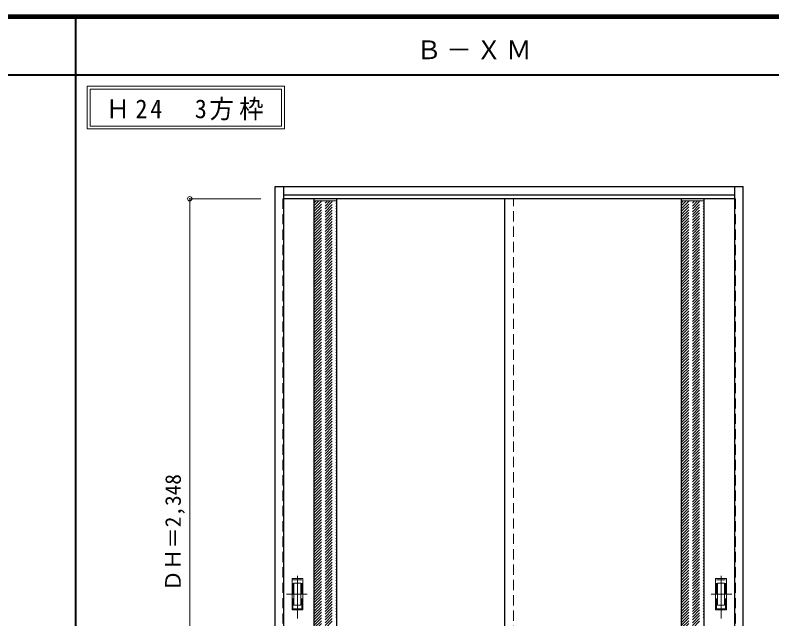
# Model space of a CAD drawing. Units: millimetres, scale not verified. Extents: x -6000 to 5700, y -4307 to 4260.
# Drawn here: x -2909 to -250, y 2052 to 4175 of the extents above; entities that cross this region are included whole.
import ezdxf
from ezdxf.enums import TextEntityAlignment as Align

# ---------------------------------------------------------------- set-up
doc = ezdxf.new("R2010")
doc.units = ezdxf.units.MM
doc.header["$LTSCALE"] = 30
doc.header["$PDMODE"] = 32
doc.header["$PDSIZE"] = 15
doc.linetypes.add('CHAIN1', pattern=[8, 5, -1, 1, -1])
doc.linetypes.add('DASHED1', pattern=[1.8, 1.2, -0.6])
for name, color, linetype, lineweight in [('0-2_扉', 4, 'DASHED1', 9), ('0-3_仕上げ', 3, 'Continuous', 25), ('0-4_枠', 3, 'Continuous', 25), ('0-6_引手', 7, 'Continuous', 18), ('0-A_文字', 7, 'Continuous', 18), ('0-B_寸法', 4, 'Continuous', 9), ('0-C_ハッチ', 4, 'DASHED1', 9), ('F-1_枠', 6, 'Continuous', 40)]:
    doc.layers.add(name, color=color, linetype=linetype, lineweight=lineweight)
doc.styles.add('ＭＳ ゴシック', font='')
doc.styles.get('ＭＳ ゴシック').set_extended_font_data('MS Gothic')

msp = doc.modelspace()

# ---------------------------------------------------------------- linework, layer by layer
at = {"layer": '0-2_扉'}
for p, q in [((-1965, 3529.5), (-1968, 3529.5)), ((-1158, 1181.5), (-1158, 3529.5)), ((-381, 3529.5), (-378, 3529.5))]:
    msp.add_line(p, q, dxfattribs=at)
at = {"layer": '0-2_扉', "color": 3, "linetype": 'Continuous', "lineweight": 25}
for p, q in [((-381, 3529.5), (-1965, 3529.5)), ((-1188, 1181.5), (-1188, 3529.5))]:
    msp.add_line(p, q, dxfattribs=at)
at = {"layer": '0-2_扉'}
for points in [[(-1968, 3529.5), (-1968, 1181.5), (-1965, 1181.5)], [(-378, 3529.5), (-378, 1181.5), (-381, 1181.5)]]:
    msp.add_lwpolyline(points, dxfattribs=at)
at = {"layer": '0-3_仕上げ'}
for p, q in [((-1858, 1181.5), (-1858, 3529.5)), ((-1778, 1181.5), (-1778, 3529.5)), ((-568, 1181.5), (-568, 3529.5)), ((-488, 1181.5), (-488, 3529.5))]:
    msp.add_line(p, q, dxfattribs=at)
at = {"layer": '0-3_仕上げ', "color": 7, "lineweight": 18}
for p, q in [((-1778, 3521.5), (-1858, 3521.5)), ((-568, 3521.5), (-488, 3521.5))]:
    msp.add_line(p, q, dxfattribs=at)
at = {"layer": '0-4_枠'}
for p, q in [((-1995, 3573), (-351, 3573)), ((-1995, 1173), (-1995, 3573)), ((-1965, 1173), (-1965, 3573)), ((-381, 1182.04), (-381, 3573)), ((-351, 1173), (-351, 3573)), ((-1965, 3543), (-381, 3543))]:
    msp.add_line(p, q, dxfattribs=at)
at = {"layer": '0-6_引手', "linetype": 'CHAIN1'}
for p, q in [((-1917, 2053.77), (-1917, 2224.62)), ((-429, 2053.77), (-429, 2224.62)), ((-1955.07, 2139), (-1882.56, 2139)), ((-390.93, 2139), (-463.44, 2139))]:
    msp.add_line(p, q, dxfattribs=at)
at = {"layer": '0-6_引手'}
for p, q in [((-1936, 2194), (-1898, 2194)), ((-1936, 2084), (-1936, 2194)), ((-1898, 2084), (-1898, 2194)), ((-410, 2194), (-448, 2194)), ((-448, 2084), (-448, 2194)), ((-410, 2084), (-410, 2194)), ((-1929.5, 2178), (-1904.5, 2178)), ((-1929.5, 2100), (-1929.5, 2178)), ((-1904.5, 2100), (-1904.5, 2178)), ((-416.5, 2178), (-441.5, 2178)), ((-441.5, 2100), (-441.5, 2178)), ((-416.5, 2100), (-416.5, 2178)), ((-1929.5, 2100), (-1904.5, 2100)), ((-416.5, 2100), (-441.5, 2100)), ((-1936, 2084), (-1898, 2084)), ((-410, 2084), (-448, 2084))]:
    msp.add_line(p, q, dxfattribs=at)
at = {"layer": '0-6_引手', "linetype": 'DASHED1'}
for p, q in [((-1901, 2088), (-1901, 2190)), ((-445, 2088), (-445, 2190)), ((-1933, 2088), (-1901, 2088)), ((-413, 2088), (-445, 2088))]:
    msp.add_line(p, q, dxfattribs=at)
for points in [[(-1933, 2088), (-1933, 2190), (-1901, 2190)], [(-413, 2088), (-413, 2190), (-445, 2190)]]:
    msp.add_lwpolyline(points, dxfattribs=at)
at = {"layer": '0-A_文字'}
for p, q in [((-2655, 3925), (-2655, 3775)), ((-2645, 3915), (-2645, 3785)), ((-2645, 3915), (-1972.38, 3915)), ((-1972.38, 3915), (-1972.38, 3785)), ((-2655, 3775), (-1962.38, 3775)), ((-2645, 3785), (-1972.38, 3785))]:
    msp.add_line(p, q, dxfattribs=at)
msp.add_lwpolyline([(-2655, 3925), (-1962.38, 3925), (-1962.38, 3775)], dxfattribs=at)
at = {"layer": '0-B_寸法'}
for q in [(-2295, 1181.5), (-2045, 3529.5)]:
    msp.add_line((-2295, 3529.5), q, dxfattribs=at)
at = {"layer": '0-B_寸法', "color": 7}
msp.add_point((-2295, 3529.5), dxfattribs=at)
at = {"layer": '0-C_ハッチ'}
for p, q in [((-1858, 3445.67), (-1782.17, 3521.5)), ((-1858, 3455.57), (-1792.07, 3521.5)), ((-1858, 3465.47), (-1801.97, 3521.5)), ((-1858, 3475.37), (-1811.87, 3521.5)), ((-1858, 3485.27), (-1821.77, 3521.5)), ((-1858, 3495.17), (-1831.67, 3521.5)), ((-1858, 3505.07), (-1841.57, 3521.5)), ((-1858, 3514.97), (-1851.47, 3521.5)), ((-1858, 3435.77), (-1778, 3515.77)), ((-568, 3445.67), (-492.17, 3521.5)), ((-568, 3455.57), (-502.07, 3521.5)), ((-568, 3465.47), (-511.97, 3521.5)), ((-568, 3475.37), (-521.87, 3521.5)), ((-568, 3485.27), (-531.77, 3521.5)), ((-568, 3495.17), (-541.67, 3521.5)), ((-568, 3505.07), (-551.57, 3521.5)), ((-568, 3514.97), (-561.47, 3521.5)), ((-568, 3435.77), (-488, 3515.77)), ((-1858, 3425.87), (-1778, 3505.87)), ((-1858, 3415.98), (-1778, 3495.98)), ((-1858, 3406.08), (-1778, 3486.08)), ((-568, 3425.87), (-488, 3505.87)), ((-568, 3415.98), (-488, 3495.98)), ((-568, 3406.08), (-488, 3486.08)), ((-1858, 3396.18), (-1778, 3476.18)), ((-1858, 3386.28), (-1778, 3466.28)), ((-1858, 3376.38), (-1778, 3456.38)), ((-568, 3396.18), (-488, 3476.18)), ((-568, 3386.28), (-488, 3466.28)), ((-568, 3376.38), (-488, 3456.38)), ((-1858, 3366.48), (-1778, 3446.48)), ((-1858, 3356.58), (-1778, 3436.58)), ((-568, 3366.48), (-488, 3446.48)), ((-568, 3356.58), (-488, 3436.58)), ((-1858, 3346.68), (-1778, 3426.68)), ((-1858, 3336.78), (-1778, 3416.78)), ((-1858, 3326.88), (-1778, 3406.88)), ((-568, 3346.68), (-488, 3426.68)), ((-568, 3336.78), (-488, 3416.78)), ((-568, 3326.88), (-488, 3406.88)), ((-1858, 3316.98), (-1778, 3396.98)), ((-1858, 3307.08), (-1778, 3387.08)), ((-1858, 3297.18), (-1778, 3377.18)), ((-568, 3316.98), (-488, 3396.98)), ((-568, 3307.08), (-488, 3387.08)), ((-568, 3297.18), (-488, 3377.18)), ((-1858, 3287.28), (-1778, 3367.28)), ((-1858, 3277.38), (-1778, 3357.38)), ((-568, 3287.28), (-488, 3367.28)), ((-568, 3277.38), (-488, 3357.38)), ((-1858, 3267.48), (-1778, 3347.48)), ((-1858, 3257.58), (-1778, 3337.58)), ((-1858, 3247.68), (-1778, 3327.68)), ((-568, 3267.48), (-488, 3347.48)), ((-568, 3257.58), (-488, 3337.58)), ((-568, 3247.68), (-488, 3327.68)), ((-1858, 3237.78), (-1778, 3317.78)), ((-1858, 3227.88), (-1778, 3307.88)), ((-1858, 3217.99), (-1778, 3297.99)), ((-568, 3237.78), (-488, 3317.78)), ((-568, 3227.88), (-488, 3307.88)), ((-568, 3217.99), (-488, 3297.99)), ((-1858, 3208.09), (-1778, 3288.09)), ((-1858, 3198.19), (-1778, 3278.19)), ((-568, 3208.09), (-488, 3288.09)), ((-568, 3198.19), (-488, 3278.19)), ((-1858, 3188.29), (-1778, 3268.29)), ((-1858, 3178.39), (-1778, 3258.39)), ((-1858, 3168.49), (-1778, 3248.49)), ((-568, 3188.29), (-488, 3268.29)), ((-568, 3178.39), (-488, 3258.39)), ((-568, 3168.49), (-488, 3248.49)), ((-1858, 3158.59), (-1778, 3238.59)), ((-1858, 3148.69), (-1778, 3228.69)), ((-1858, 3138.79), (-1778, 3218.79)), ((-568, 3158.59), (-488, 3238.59)), ((-568, 3148.69), (-488, 3228.69)), ((-568, 3138.79), (-488, 3218.79)), ((-1858, 3128.89), (-1778, 3208.89)), ((-1858, 3118.99), (-1778, 3198.99)), ((-568, 3128.89), (-488, 3208.89)), ((-568, 3118.99), (-488, 3198.99)), ((-1858, 3109.09), (-1778, 3189.09)), ((-1858, 3099.19), (-1778, 3179.19)), ((-1858, 3089.29), (-1778, 3169.29)), ((-568, 3109.09), (-488, 3189.09)), ((-568, 3099.19), (-488, 3179.19)), ((-568, 3089.29), (-488, 3169.29)), ((-1858, 3079.39), (-1778, 3159.39)), ((-1858, 3069.49), (-1778, 3149.49)), ((-1858, 3059.59), (-1778, 3139.59)), ((-568, 3079.39), (-488, 3159.39)), ((-568, 3069.49), (-488, 3149.49)), ((-568, 3059.59), (-488, 3139.59)), ((-1858, 3049.69), (-1778, 3129.69)), ((-1858, 3039.79), (-1778, 3119.79)), ((-1858, 3029.89), (-1778, 3109.89)), ((-568, 3049.69), (-488, 3129.69)), ((-568, 3039.79), (-488, 3119.79)), ((-568, 3029.89), (-488, 3109.89)), ((-1858, 3020), (-1778, 3100)), ((-1858, 3010.1), (-1778, 3090.1)), ((-568, 3020), (-488, 3100)), ((-568, 3010.1), (-488, 3090.1)), ((-1858, 3000.2), (-1778, 3080.2)), ((-1858, 2990.3), (-1778, 3070.3)), ((-1858, 2980.4), (-1778, 3060.4)), ((-568, 3000.2), (-488, 3080.2)), ((-568, 2990.3), (-488, 3070.3)), ((-568, 2980.4), (-488, 3060.4)), ((-1858, 2970.5), (-1778, 3050.5)), ((-1858, 2960.6), (-1778, 3040.6)), ((-1858, 2950.7), (-1778, 3030.7)), ((-568, 2970.5), (-488, 3050.5)), ((-568, 2960.6), (-488, 3040.6)), ((-568, 2950.7), (-488, 3030.7)), ((-1858, 2940.8), (-1778, 3020.8)), ((-1858, 2930.9), (-1778, 3010.9)), ((-568, 2940.8), (-488, 3020.8)), ((-568, 2930.9), (-488, 3010.9)), ((-1858, 2921), (-1778, 3001)), ((-1858, 2911.1), (-1778, 2991.1)), ((-1858, 2901.2), (-1778, 2981.2)), ((-568, 2921), (-488, 3001)), ((-568, 2911.1), (-488, 2991.1)), ((-568, 2901.2), (-488, 2981.2)), ((-1858, 2891.3), (-1778, 2971.3)), ((-1858, 2881.4), (-1778, 2961.4)), ((-1858, 2871.5), (-1778, 2951.5)), ((-568, 2891.3), (-488, 2971.3)), ((-568, 2881.4), (-488, 2961.4)), ((-568, 2871.5), (-488, 2951.5)), ((-1858, 2861.6), (-1778, 2941.6)), ((-1858, 2851.7), (-1778, 2931.7)), ((-568, 2861.6), (-488, 2941.6)), ((-568, 2851.7), (-488, 2931.7)), ((-1858, 2841.8), (-1778, 2921.8)), ((-1858, 2831.91), (-1778, 2911.91)), ((-1858, 2822.01), (-1778, 2902.01)), ((-568, 2841.8), (-488, 2921.8)), ((-568, 2831.91), (-488, 2911.91)), ((-568, 2822.01), (-488, 2902.01)), ((-1858, 2812.11), (-1778, 2892.11)), ((-1858, 2802.21), (-1778, 2882.21)), ((-1858, 2792.31), (-1778, 2872.31)), ((-568, 2812.11), (-488, 2892.11)), ((-568, 2802.21), (-488, 2882.21)), ((-568, 2792.31), (-488, 2872.31)), ((-1858, 2782.41), (-1778, 2862.41)), ((-1858, 2772.51), (-1778, 2852.51)), ((-568, 2782.41), (-488, 2862.41)), ((-568, 2772.51), (-488, 2852.51)), ((-1858, 2762.61), (-1778, 2842.61)), ((-1858, 2752.71), (-1778, 2832.71)), ((-1858, 2742.81), (-1778, 2822.81)), ((-568, 2762.61), (-488, 2842.61)), ((-568, 2752.71), (-488, 2832.71)), ((-568, 2742.81), (-488, 2822.81)), ((-1858, 2732.91), (-1778, 2812.91)), ((-1858, 2723.01), (-1778, 2803.01)), ((-1858, 2713.11), (-1778, 2793.11)), ((-568, 2732.91), (-488, 2812.91)), ((-568, 2723.01), (-488, 2803.01)), ((-568, 2713.11), (-488, 2793.11)), ((-1858, 2703.21), (-1778, 2783.21)), ((-1858, 2693.31), (-1778, 2773.31)), ((-568, 2703.21), (-488, 2783.21)), ((-568, 2693.31), (-488, 2773.31)), ((-1858, 2683.41), (-1778, 2763.41)), ((-1858, 2673.51), (-1778, 2753.51)), ((-1858, 2663.61), (-1778, 2743.61)), ((-568, 2683.41), (-488, 2763.41)), ((-568, 2673.51), (-488, 2753.51)), ((-568, 2663.61), (-488, 2743.61)), ((-1858, 2653.71), (-1778, 2733.71)), ((-1858, 2643.81), (-1778, 2723.81)), ((-1858, 2633.92), (-1778, 2713.92)), ((-568, 2653.71), (-488, 2733.71)), ((-568, 2643.81), (-488, 2723.81)), ((-568, 2633.92), (-488, 2713.92)), ((-1858, 2624.02), (-1778, 2704.02)), ((-1858, 2614.12), (-1778, 2694.12)), ((-568, 2624.02), (-488, 2704.02)), ((-568, 2614.12), (-488, 2694.12)), ((-1858, 2604.22), (-1778, 2684.22)), ((-1858, 2594.32), (-1778, 2674.32)), ((-1858, 2584.42), (-1778, 2664.42)), ((-568, 2604.22), (-488, 2684.22)), ((-568, 2594.32), (-488, 2674.32)), ((-568, 2584.42), (-488, 2664.42)), ((-1858, 2574.52), (-1778, 2654.52)), ((-1858, 2564.62), (-1778, 2644.62)), ((-1858, 2554.72), (-1778, 2634.72)), ((-568, 2574.52), (-488, 2654.52)), ((-568, 2564.62), (-488, 2644.62)), ((-568, 2554.72), (-488, 2634.72)), ((-1858, 2544.82), (-1778, 2624.82)), ((-1858, 2534.92), (-1778, 2614.92)), ((-1858, 2525.02), (-1778, 2605.02)), ((-568, 2544.82), (-488, 2624.82)), ((-568, 2534.92), (-488, 2614.92)), ((-568, 2525.02), (-488, 2605.02)), ((-1858, 2515.12), (-1778, 2595.12)), ((-1858, 2505.22), (-1778, 2585.22)), ((-568, 2515.12), (-488, 2595.12)), ((-568, 2505.22), (-488, 2585.22)), ((-1858, 2495.32), (-1778, 2575.32)), ((-1858, 2485.42), (-1778, 2565.42)), ((-1858, 2475.52), (-1778, 2555.52)), ((-568, 2495.32), (-488, 2575.32)), ((-568, 2485.42), (-488, 2565.42)), ((-568, 2475.52), (-488, 2555.52)), ((-1858, 2465.62), (-1778, 2545.62)), ((-1858, 2455.72), (-1778, 2535.72)), ((-1858, 2445.82), (-1778, 2525.82)), ((-568, 2465.62), (-488, 2545.62)), ((-568, 2455.72), (-488, 2535.72)), ((-568, 2445.82), (-488, 2525.82)), ((-1858, 2435.93), (-1778, 2515.93)), ((-1858, 2426.03), (-1778, 2506.03)), ((-568, 2435.93), (-488, 2515.93)), ((-568, 2426.03), (-488, 2506.03)), ((-1858, 2416.13), (-1778, 2496.13)), ((-1858, 2406.23), (-1778, 2486.23)), ((-1858, 2396.33), (-1778, 2476.33)), ((-568, 2416.13), (-488, 2496.13)), ((-568, 2406.23), (-488, 2486.23)), ((-568, 2396.33), (-488, 2476.33)), ((-1858, 2386.43), (-1778, 2466.43)), ((-1858, 2376.53), (-1778, 2456.53)), ((-1858, 2366.63), (-1778, 2446.63)), ((-568, 2386.43), (-488, 2466.43)), ((-568, 2376.53), (-488, 2456.53)), ((-568, 2366.63), (-488, 2446.63)), ((-1858, 2356.73), (-1778, 2436.73)), ((-1858, 2346.83), (-1778, 2426.83)), ((-568, 2356.73), (-488, 2436.73)), ((-568, 2346.83), (-488, 2426.83)), ((-1858, 2336.93), (-1778, 2416.93)), ((-1858, 2327.03), (-1778, 2407.03)), ((-1858, 2317.13), (-1778, 2397.13)), ((-568, 2336.93), (-488, 2416.93)), ((-568, 2327.03), (-488, 2407.03)), ((-568, 2317.13), (-488, 2397.13)), ((-1858, 2307.23), (-1778, 2387.23)), ((-1858, 2297.33), (-1778, 2377.33)), ((-1858, 2287.43), (-1778, 2367.43)), ((-568, 2307.23), (-488, 2387.23)), ((-568, 2297.33), (-488, 2377.33)), ((-568, 2287.43), (-488, 2367.43)), ((-1858, 2277.53), (-1778, 2357.53)), ((-1858, 2267.63), (-1778, 2347.63)), ((-568, 2277.53), (-488, 2357.53)), ((-568, 2267.63), (-488, 2347.63)), ((-1858, 2257.73), (-1778, 2337.73)), ((-1858, 2247.83), (-1778, 2327.83)), ((-1858, 2237.94), (-1778, 2317.94)), ((-568, 2257.73), (-488, 2337.73)), ((-568, 2247.83), (-488, 2327.83)), ((-568, 2237.94), (-488, 2317.94)), ((-1858, 2228.04), (-1778, 2308.04)), ((-1858, 2218.14), (-1778, 2298.14)), ((-1858, 2208.24), (-1778, 2288.24)), ((-568, 2228.04), (-488, 2308.04)), ((-568, 2218.14), (-488, 2298.14)), ((-568, 2208.24), (-488, 2288.24)), ((-1858, 2198.34), (-1778, 2278.34)), ((-1858, 2188.44), (-1778, 2268.44)), ((-568, 2198.34), (-488, 2278.34)), ((-568, 2188.44), (-488, 2268.44)), ((-1858, 2178.54), (-1778, 2258.54)), ((-1858, 2168.64), (-1778, 2248.64)), ((-1858, 2158.74), (-1778, 2238.74)), ((-568, 2178.54), (-488, 2258.54)), ((-568, 2168.64), (-488, 2248.64)), ((-568, 2158.74), (-488, 2238.74)), ((-1858, 2148.84), (-1778, 2228.84)), ((-1858, 2138.94), (-1778, 2218.94)), ((-1858, 2129.04), (-1778, 2209.04)), ((-568, 2148.84), (-488, 2228.84)), ((-568, 2138.94), (-488, 2218.94)), ((-568, 2129.04), (-488, 2209.04)), ((-1858, 2119.14), (-1778, 2199.14)), ((-1858, 2109.24), (-1778, 2189.24)), ((-568, 2119.14), (-488, 2199.14)), ((-568, 2109.24), (-488, 2189.24)), ((-1858, 2099.34), (-1778, 2179.34)), ((-1858, 2089.44), (-1778, 2169.44)), ((-1858, 2079.54), (-1778, 2159.54)), ((-568, 2099.34), (-488, 2179.34)), ((-568, 2089.44), (-488, 2169.44)), ((-568, 2079.54), (-488, 2159.54)), ((-1858, 2069.64), (-1778, 2149.64)), ((-1858, 2059.74), (-1778, 2139.74)), ((-1858, 2049.84), (-1778, 2129.84)), ((-568, 2069.64), (-488, 2149.64)), ((-568, 2059.74), (-488, 2139.74)), ((-568, 2049.84), (-488, 2129.84)), ((-1858, 2039.95), (-1778, 2119.95)), ((-1858, 2030.05), (-1778, 2110.05)), ((-1858, 2020.15), (-1778, 2100.15)), ((-568, 2039.95), (-488, 2119.95)), ((-568, 2030.05), (-488, 2110.05)), ((-568, 2020.15), (-488, 2100.15)), ((-1858, 2010.25), (-1778, 2090.25)), ((-1858, 2000.35), (-1778, 2080.35)), ((-568, 2010.25), (-488, 2090.25)), ((-568, 2000.35), (-488, 2080.35)), ((-1858, 1990.45), (-1778, 2070.45)), ((-1858, 1980.55), (-1778, 2060.55)), ((-568, 1990.45), (-488, 2070.45)), ((-568, 1980.55), (-488, 2060.55))]:
    msp.add_line(p, q, dxfattribs=at)
at = {"layer": 'F-1_枠'}
for p, q in [((-6000, 4175), (5700, 4175)), ((-2695, -3790), (-2695, 4175)), ((-6000, 4170), (5700, 4170)), ((-6000, 4165), (5700, 4165)), ((-6000, 3965), (5700, 3965))]:
    msp.add_line(p, q, dxfattribs=at)

# ---------------------------------------------------------------- texts
at = {"layer": '0-A_文字', "char_height": 65.98, "attachment_point": 7, "style": 'ＭＳ ゴシック'}
for s, insert in [('\\T1.17;Ｂ－ＸＭ', (-1500, 4020)), ('\\T1.22;\\W0.95;Ｈ24\u30003方枠', (-2590.34, 3805))]:
    msp.add_mtext(s, dxfattribs=dict(at, insert=insert))
at = {"layer": '0-B_寸法', "color": 7, "style": 'ＭＳ ゴシック'}
msp.add_text('ＤＨ＝2,348', height=54.99, rotation=90, dxfattribs=at).set_placement((-2310, 2149.25), align=Align.BOTTOM_LEFT)

doc.saveas('drawing.dxf')
